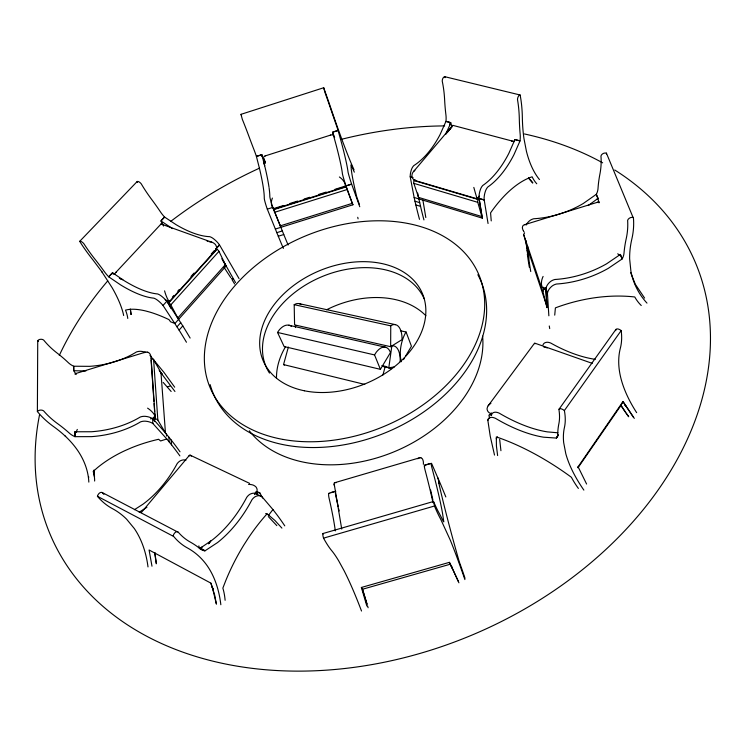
<?xml version="1.0" encoding="UTF-8"?>
<svg xmlns="http://www.w3.org/2000/svg" width="746" height="746" viewBox="0 0 746 746"><rect width="100%" height="100%" fill="white"/><g stroke="black" fill="none" stroke-linecap="round" stroke-linejoin="round"><path stroke-width="1.12" d="M390.652 346.704L390.755 325.834L392.648 324.808A22.566 10.677 -77.2 0 1 402.029 337.602L401.973 339.644L390.652 346.704L294.586 324.883L294.185 304.676L296.19 303.734A21.727 11.507 -77.2 0 1 301.142 304.433M88.83 482.112A140.658 87.534 0.6 0 0 77.575 450.323C71.187 441.072 62.888 433.305 53.805 426.74A116.311 79.775 -3.8 0 1 38.009 412.296L37.384 411.54L37.729 340.708A3.618 2.508 -0.1 0 1 43.678 340.064L44.238 340.754A106.529 76.502 -3.2 0 0 57.582 353.427A172.494 111.341 2 0 1 68.399 362.733A20.963 14.5 -1.8 0 0 73.677 366.221L89.557 366.342A81.398 57.918 -1.2 0 0 136.359 352.009A7.712 5.343 -3.7 0 1 141.432 351.375A13.148 9.083 -3.7 0 1 145.806 352.457M94.462 476.666L93.949 470.064M578.383 488.425A90.592 39.529 33.1 0 1 571.417 477.291A129.366 51.278 35.1 0 0 496.314 436.914L496.426 446.033L497.619 455.554M554.726 315.138L555.397 307.874A121.048 77.556 -17.9 0 1 634.771 296.973A81.044 53.488 -23.1 0 0 641.252 305.515M354.024 169.78A116.199 7.19 72.5 0 1 342.265 140.462L337.957 128.601A116.199 7.19 72.5 0 1 331.075 108.804A105.326 7.497 72.6 0 0 324.016 88.653L323.661 87.758L325.06 92.728A101.046 7.199 72.6 0 1 331.243 110.436A147.167 8.961 72.5 0 0 336.026 124.293A19.275 1.296 72.6 0 1 338.087 130.457L341.556 142.999A75.523 5.25 72.5 0 1 348.037 172.028A7.236 0.494 72.7 0 0 348.997 175.786A12.318 0.839 72.7 0 0 351.403 183.451L359.768 206.754M494.514 455.069L490.225 436.168L487.809 420.063A14.948 6.425 36.1 0 1 491.12 417.368A8.756 3.767 36.2 0 1 495.475 418.338A93.539 42.802 36.4 0 0 543.629 437.203L556.367 438.07L558.26 435.394M295.416 327.55L295.705 325.331M383.174 366.491L388.797 367.815L391.846 345.985L393.646 345.864A22.492 10.603 -76.8 0 1 400.164 361.717M382.922 375.014L385.253 366.37L381.868 365.568M284.59 365.027L283.545 364.589L288.366 347.077M450.948 128.209L445.847 133.823L449.726 125.291L450.202 122.512M458.38 581.432L449.428 562.344L361.381 587.466L366.845 606.041M323.689 87.748L240.995 114.334L242.319 119.313A100.412 13.102 72.2 0 1 249.061 136.723A146.375 16.328 72 0 0 254.237 150.356A19.163 2.369 72.2 0 1 256.419 156.446L259.608 168.997A75.066 9.549 72 0 1 264.27 198.417A7.19 0.905 72.4 0 0 265.091 202.194A12.244 1.529 72.4 0 0 267.301 209.141L278.277 236.24A430.796 42.242 71.8 0 0 283.368 248.427M488.052 223.502L484.089 199.21A12.962 6.63 -73.2 0 1 485.469 191.06A7.609 3.898 -73.2 0 1 487.837 186.976A79.887 41.767 -74.9 0 0 513.947 154.683L520.018 140.919L514.917 139.577L508.865 153.312A79.701 41.888 -75 0 1 482.737 185.502A7.591 3.917 -73.2 0 0 480.377 189.587A12.924 6.649 -73.2 0 0 478.997 197.709L482.308 218.149L414.142 197.476L410.207 176.783A12.523 6.919 -73.6 0 1 411.456 169.556A7.348 4.075 -73.6 0 1 413.797 165.621A77.118 43.501 -75.5 0 0 440.019 134.69L445.949 121.393A19.76 10.845 -74.8 0 0 445.931 114.959A155.737 78.507 -76.4 0 1 444.663 100.523A102.146 58.645 -74.5 0 0 442.425 82.06L442.238 81.202A3.385 1.846 -75.9 0 1 444.84 76.707L520.13 95.003L520.316 95.964A110.352 58.71 -74 0 1 522.349 117.532A126.438 59.699 -75.6 0 0 523.981 138.672L526.415 151.224A126.438 59.699 -75.6 0 0 539.442 179.534M449.726 125.291L450.733 122.652L445.949 121.393A23.201 3.553 20.6 0 1 450.733 122.652L452.057 127.062M445.567 134.401L447.833 131.566M216.415 604.232L214.671 594.982L210.876 583.13L149.079 549.998L151.979 566.205M445.828 496.948A1192.574 91.171 76.1 0 0 440.261 483.483L431.775 463.853A15.116 1.082 73.5 0 0 431.197 464.152A8.849 0.634 73.5 0 0 431.887 467.677A94.901 7.283 73.5 0 1 442.481 512.987L443.805 521.902A24.749 1.846 73.6 0 1 442.574 519.962A232.286 17.951 74.3 0 0 438.984 512.884A120.759 8.999 73.3 0 1 433.93 502.356L433.463 501.489L434.769 506.795A126.018 9.4 73.3 0 0 440.634 519.095L450.248 540.039A176.597 13.596 74.2 0 1 464.889 579.586M577.563 467.602L622.994 401.572L633.466 417.34M487.763 420.492L488.285 419.578M403.493 359.628L404.63 357.716M405.759 355.805L411.438 346.228L406.085 332.017L400.415 330.767M380.395 369.335L390.419 352.616L389.897 351.161A22.706 10.808 -76.7 0 0 376.264 352.224L374.548 354.928L380.395 369.335L284.133 346.536L277.531 332.446L279.312 329.872A21.867 11.638 -76.6 0 1 291.621 326.515M406.085 332.017L405.115 333.565A22.016 10.164 -77.3 0 0 400.947 360.104L401.507 361.707M578.019 467.723L620.98 405.442L622.994 401.572L634.314 418.375M583.857 490.103A170.909 76.297 31.7 0 1 565.813 453.755L563.678 442.667A170.909 76.297 31.7 0 1 564.414 427.57A124.769 55.847 37.3 0 0 564.535 411.428L564.377 410.561L621.176 330.581A4.14 2.126 34.2 0 0 615.702 329.835L615.786 330.637M559.034 409.209L615.842 329.508M496.249 438.704L497.545 436.923M489.721 418.021L489.003 415.867A3.04 1.315 36.3 0 1 489.982 414.767L491.362 412.892M488.182 405.768L534.621 343.095L592.259 363.367M75.803 431.831L75.15 432.717L75.924 431.841M262.611 498.02L259.888 493.013A3.003 1.716 -64.4 0 0 257.902 492.808L256.783 494.206L255.925 493.684A14.752 8.411 -64 0 0 250.507 493.973A8.644 4.942 -64.1 0 0 246.749 497.321A92.084 55.54 -63.9 0 1 212.368 539.918L202.231 546.837L200.683 548.907L200.385 548.422M254.703 493.209L261.939 496.668L272.924 509.537L268.737 515.038L265.669 513.546M254.479 494.542L256.671 491.819A9.297 5.912 -10.2 0 0 256.745 488.294L256.643 488.126A8.952 5.698 -10.2 0 0 255.44 486.411L253.733 485.329A9.493 6.043 -10.2 0 0 248.586 484.452M208.516 543.741L210.493 541.298M208.703 543.694L210.857 541.027M414.879 170.302A8.178 6.21 -19.4 0 0 412.212 173.799L411.895 175.58A7.712 5.856 -19.4 0 0 412.342 177.576L412.398 177.753A8.01 6.08 -19.4 0 0 414.935 180.457L477.123 198.818L479.296 196.123M479.035 198.389L482.308 218.149L477.776 202.334A2.658 1.371 -73 0 1 478.149 199.49L479.035 198.389L479.809 198.688A24.17 11.507 -2.9 0 0 483.203 199.686L484.117 199.891L476.825 197.746M141.208 512.661L189.344 455.414M423.942 219.921A477.822 213.114 -78 0 1 420.548 206.372L418.543 197.392L413.834 183.357A2.583 1.427 -73.4 0 1 414.151 180.588L415.046 179.534M413.629 171.468L452.71 125.319L513.761 141.46M447.544 132.061L450.845 128.163M179.077 330.096L182.798 325.909L166.815 301.253A12.682 4.588 41.7 0 0 161.378 296.069A7.441 2.704 41.7 0 0 157.602 293.952A77.938 28.796 42.9 0 1 124.209 280.683L112.534 272.747L108.729 276.831L120.404 284.776A78.078 28.581 42.8 0 0 153.788 298.148A7.46 2.686 41.7 0 1 157.574 300.265A12.701 4.56 41.7 0 1 163.02 305.459L179.077 330.096A461.504 131.548 44 0 1 186.453 342.246M177.026 326.804L180.746 322.608M123.668 315.511A121.598 39.874 43.1 0 0 112.124 287.704L101.503 271.264L92.821 259.767A108.412 40.536 42.3 0 1 80.214 242.18L79.691 241.359L137.096 181.595A3.32 1.333 43.5 0 1 141.274 183.87L141.721 184.635A101.307 43.007 42.7 0 0 152.147 200.114A150.748 55.428 43.7 0 1 160.549 212.013A19.452 7.852 42.8 0 0 164.596 217.058L176.112 224.695A76.083 31.612 43.4 0 0 209.654 236.659A7.273 2.975 42 0 1 213.403 238.655A12.384 5.054 42 0 1 219.091 244.324L219.473 244.856L215.864 248.884L217.011 249.304A2.555 1.035 41.9 0 1 218.951 251.337L225.367 264.634L177.818 317.955L170.825 304.862A2.611 0.951 41.6 0 0 168.82 302.801L167.673 302.344L169.23 300.619M170.825 304.862L218.951 251.337M163.02 305.459L166.815 301.253M172.335 297.169L173.893 295.444M177.781 291.136L179.338 289.411M190.995 276.477L194.1 273.027M211.202 254.06L214.307 250.609M165.155 299.836L169.417 301.533L216.247 249.546A7.926 5.847 -2.9 0 0 216.237 246.105L216.144 245.938A7.637 5.632 -2.9 0 0 215.072 244.166L213.57 242.982A8.103 5.968 -2.9 0 0 209.113 241.751M168.82 302.801L217.011 249.304M115.686 272.588L160.912 224.145M215.864 248.884L216.526 248.222A23.051 9.707 -35.8 0 0 218.942 245.537L219.483 244.865L239.018 278.547M597.313 198.986L597.919 198.427A25.467 7.134 50.3 0 1 596.352 194.296A21.587 15.526 -21.6 0 0 598.022 188.468A183.451 124.451 -27.2 0 1 599.775 174.797A108.403 80.549 -19.2 0 0 601.024 156.958L600.95 156.082A3.739 2.714 -23.5 0 1 606.414 153.135L633.466 218.419A118.474 84.298 -18.5 0 1 631.853 238.99A149.051 97.773 -25.3 0 0 629.643 258.853L630.92 271.32A149.051 97.773 -25.3 0 0 646.978 303.109M526.126 225.05A13.447 9.605 -19.5 0 1 529.166 221.124A7.88 5.642 -19.5 0 1 533.791 218.755A83.44 61.862 -21.6 0 0 583.269 203.499L596.352 194.296L598.003 198.427L597.229 199.061L597.938 198.529M598.003 198.427L588.137 205.57M546.977 307.604L545.895 288.898L546.977 307.604L542.939 291.705A2.872 1.968 -18.4 0 1 544.179 289.42L545.895 288.898L546.035 289.662A26.343 17.634 9.3 0 0 547.07 292.702L547.443 293.448L547.536 292.842A14.071 9.605 -18.8 0 1 551.639 286.436A8.253 5.651 -18.8 0 1 556.497 284.021A87.468 62.132 -20.7 0 0 608.372 268.29L622.173 258.937A26.315 7.656 51 0 1 620.374 254.442L606.629 263.786A87.189 62.123 -20.7 0 1 554.921 279.489A8.225 5.651 -18.8 0 0 550.082 281.895A14.025 9.605 -18.9 0 0 545.997 288.292L547.443 293.448L548.86 315.8M146.943 507.233L139.204 512.204M134.401 509.714L142.896 504.259A88.653 57.181 -63.2 0 0 177.11 463.723A8.337 5.101 -63.5 0 1 180.877 460.562A14.23 8.691 -63.4 0 1 185.931 460.235M261.081 496.146A14.789 8.393 -64.1 0 0 255.682 496.454A8.663 4.924 -64.2 0 0 251.924 499.811A92.336 55.409 -63.9 0 1 217.534 542.566L204.982 550.818A28.581 17.568 62.6 0 0 199.816 548.133L202.231 546.837M112.394 273.698L113.196 273.241M426.097 464.702L430.116 463.574M224.565 266.499L226.15 265.977L235.503 282.538M331.224 492.435L334.059 491.633M179.879 455.871A592.893 324.277 4.7 0 0 171.552 444.83L166.796 438.956L160.604 440.97L158.628 439.273A118.027 73.434 -6 0 0 131.315 447.861L124.992 450.621A118.027 73.434 -6 0 0 97.651 467.509L93.185 471.407A77.342 48.695 -1.1 0 1 94.649 481.039M265.184 155.905L330.72 135.054M267.301 209.141L272.859 207.397L283.769 234.524A430.936 40.983 71.8 0 0 288.105 245.014M275.321 229.059L352.858 204.814L352.326 203.332L280.244 225.879L273.334 208.694L283.247 205.579M289.858 203.499L297.561 201.084M304.163 199.005L309.674 197.28M318.477 194.51L326.189 192.086M335.001 189.325L351.627 184.103L350.695 184.43A22.902 8.765 -19.2 0 1 346.946 185.614L346.004 185.866L346.564 188.029L352.858 204.814L346.004 185.866M273.502 209.71L346.228 186.873M274.388 212.377L347.086 189.559M276.803 232.668L282.305 230.943M278.277 236.24L283.769 234.524M524.569 224.695L597.947 202.129M75.672 373.55L144.985 352.298M167.729 386.745L170.116 386.027M545.951 287.536L543.713 288.208A8.84 4.327 -69.6 0 1 541.885 286.072L541.838 285.886A8.514 4.168 -69.6 0 1 541.428 283.741L541.54 281.55A9.027 4.42 -69.6 0 1 543.097 276.43M150.58 418.898L155.028 417.555L154.786 413.909M166.796 438.956L152.902 423.541A13.745 9.055 -4.3 0 0 145.796 421.22A8.057 5.325 -4.3 0 0 140.5 421.9A85.231 57.946 -2 0 1 91.562 436.634L74.964 436.671A25.784 2.742 -85.6 0 0 74.88 431.775L91.422 431.748A84.969 57.946 -2 0 0 140.211 417.051A8.038 5.325 -4.3 0 1 145.498 416.361A13.698 9.064 -4.3 0 1 152.585 418.692L153.639 419.485L155.28 418.991A2.807 1.865 -4.6 0 1 157.844 420.073L165.463 432.95L171.179 440A591.046 324.463 4.8 0 1 180.01 451.787M334.861 482.671L419.383 457.876M329.023 493.293L335.803 491.306M424.427 465.364L431.291 463.359M322.915 533.539L433.463 501.489M323.363 534.024L323.177 533.707A4.317 0.653 74.2 0 0 323.531 538.146L434.442 506.021M450.556 564.135L362.491 589.247L361.381 587.466M388.797 367.815L394.242 366.939M85.874 370.976L73.761 370.734A24.366 2.499 -85.3 0 0 73.677 366.221L73.761 370.734L76.176 374.557M557.896 432.792L547.405 431.887A93.343 43.082 36.4 0 1 499.27 413.181A8.738 3.795 36.1 0 0 494.915 412.221A14.92 6.472 36 0 0 491.586 414.944M269.008 187.283A75.094 9.269 72.1 0 0 265.035 167.272L262.508 157.21L261.454 155.42L262.032 155.457L261.231 154.916M299.267 303.669L395.52 324.669M294.185 304.676L390.755 325.834M288.842 325.2L385.281 347.16M277.531 332.446L374.548 354.928M283.545 364.589L364.757 384.414M420.93 457.802L422.059 458.492A9.185 4.467 -69.3 0 1 422.945 460.17L423.01 460.347A9.539 4.635 -69.3 0 1 423.355 464.31M410.207 176.783L413.07 177.623M414.151 180.588L478.149 199.49M113.178 273.931L114.763 274.397M413.834 183.357L477.776 202.334M482.028 216.61L418.543 197.392L417.685 193.028M414.142 197.476L414.981 201.215L419.7 202.66M414.981 201.215L415.839 204.926L420.548 206.372M147.745 352.205L149.125 352.961A8.066 5.399 -63.2 0 1 150.282 354.592L150.375 354.751A8.374 5.604 -63.1 0 1 151.046 358.378M261.417 155.336L262.06 155.55M161.183 224.052L211.976 242.264M231.391 278.482L233.144 279.135M489.982 414.767L491.539 415.382M385.253 366.37L391.146 368.701M119.379 278.333L122.447 279.554M120.88 279.013L122.792 279.769M249.63 483.38L190.155 455.153A9.213 2.257 75.5 0 0 189.036 456.142M256.764 491.521L259.888 493.013M255.822 491.819L257.902 492.808M148.006 566.923A158.656 97.316 -56.5 0 0 134.299 528.513L126.661 519.253A158.656 97.316 -56.5 0 0 112.459 508.66A118.894 75.654 -64.9 0 1 98.024 497.004L97.428 496.286A4.019 2.574 -61 0 1 102.193 492.528L178.462 532.411A118.605 70.143 -65.5 0 0 190.668 542.286A215.491 122.195 -56.9 0 1 200.385 548.972A23.993 13.932 -62.9 0 0 204.982 550.818L199.816 548.123M97.428 496.286L173.743 536.514A123.733 73.183 -65.4 0 0 187.628 548.058C196.142 552.721 203.322 559.612 208.554 567.771A165.342 94.416 -57.9 0 1 220.844 604.736M172.475 228.602L160.959 220.956L164.596 217.058A22.539 5.893 -53.7 0 0 160.959 220.956L163.56 226.057M190.305 455.228L190.929 455.787A8.691 2.126 75.5 0 1 191.265 456.226M65.154 436.009L65.657 436.391M268.318 516.568L276.831 525.632M532.784 182.789L528.541 177.902M532.681 182.966L528.532 178.107M163.215 382.456L171.151 391.473M102.193 492.528L102.752 493.153A113.97 72.521 -65 0 0 103.89 494.374M153.48 417.154L153.639 419.485L165.463 432.95L160.977 372.627L153.611 359.647A2.704 1.865 -4.1 0 0 151.13 358.546L155.28 418.991M164.81 432.214L166.442 434.125L166.582 436.056M149.965 355.413L163.906 372.319L174.695 387.193M159.187 370.538L174.946 391.473M281.904 528.112L274.91 520.466L267.115 513.78A127.725 67.056 -63.3 0 0 248.362 537.978L244.054 544.673A127.725 67.056 -63.3 0 0 225.758 580.64L222.858 588.109A88.308 49.87 -59.9 0 1 225.115 600.288M644.609 298.083L635.359 284.357L630.659 272.654M272.924 509.537L277.027 514.88A896.291 453.4 -47.6 0 1 284.776 525.865M628.747 416.781L626.053 413.2M37.729 340.708L38.326 341.481M101.792 271.684L102.183 272.197M628.458 416.38L620.98 405.442L625.12 411.885M625.903 406.29L624.868 404.649L625.922 406.551M224.098 267.394L230.71 277.559M177.259 317.087L178.667 319.288M232.034 279.703L234.598 283.956M221.804 258.731L226.15 265.977L174.928 323.484L170.601 321.815L168.96 319.614A109.429 37.309 40.4 0 0 150.077 312.173L145.834 311.017A109.429 37.309 40.4 0 0 128.237 309.553L125.524 310.112A68.296 22.874 42.5 0 1 127.771 318.439M223.306 261.259L226.15 265.977L225.367 264.634M452.244 567.893L451.274 565.944L458.911 582.803M153.639 419.485L154.804 421.434M586.598 484.033L578.057 466.716M137.096 181.595L137.572 182.434M323.531 538.146L323.941 538.882A125.076 18.296 73.6 0 0 331.616 550.548A175.17 26.427 75.3 0 1 338.796 561.029L343.999 570.522A175.17 26.427 75.3 0 1 361.521 611.021M167.673 302.344L170.862 308.303M449.428 562.344L452.169 568.116M535.022 343.785L534.668 343.533M273.334 208.694L274.23 210.736M265.399 163.104L261.837 154.72L256.419 156.446A22.436 8.019 -15 0 1 261.837 154.72L262.508 157.21M425.22 465.15L424.894 464.945M241.061 114.315L241.424 115.201M212.899 588.762L212.237 586.794L216.219 603.486M279.862 224.928L280.832 227.334M620.374 254.442L622.173 258.937A22.594 15.554 -20.7 0 0 624.01 253.071A192.17 124.629 -26 0 1 626.081 239.317A113.597 80.848 -18.5 0 0 627.684 221.348L627.619 220.462A3.917 2.723 -22.4 0 1 633.382 217.45M265.044 162.926L263.758 159.97L264.671 165.78M334.618 137.534L332.613 132.201L338.087 130.457A22.287 8.01 -16.2 0 0 332.613 132.201L336.064 144.743A75.495 5.539 72.5 0 1 342.423 173.799A7.227 0.522 72.7 0 0 343.374 177.557A12.318 0.886 72.7 0 0 345.78 185.213L346.004 185.857M477.123 198.818L475.51 193.494M359.385 204.423L356.709 196.739A106.38 6.91 73 0 1 351.161 164.707A65.573 4.15 72.6 0 0 354.341 172.158M210.876 583.13L212.834 588.883M543.442 287.238L544.179 289.42M524.597 233.078A2.76 1.968 -19 0 0 523.841 235.027L542.939 291.705M546.855 306.13L527.795 249.453L523.841 235.027M526.079 240.688C525.799 246.749 528.774 252.148 528.746 258.2A645.794 388.405 -33.1 0 0 530.751 271.544M526.527 246.74L528.317 254.572M526.909 250.395L528.746 258.2M367.013 604.139L362.491 589.247L367.079 604.353M368.123 607.748L367.564 605.929M475.482 193.4L473.822 187.414M154.832 552.758L156.352 563.09M437.902 477.897L439.282 483.66L438.639 482.345A131.063 8.654 73.7 0 0 444.728 507.914L446.537 515.029A131.063 8.654 73.7 0 0 456.934 553.588L459.228 561.663A92.924 6.91 74 0 1 465.019 578.262M444.84 76.707L445.054 77.649M430.61 490.019L432.95 500.221M357.735 217.291L358.08 218.839M597.816 197.96L598.973 202.865M450.435 123.435L450.36 123.053M418.347 196.403L418.87 198.902M425.817 217.524L422.917 200.18M130.298 309.012L131.063 314.523M154.739 552.637L156.222 563.827M336.213 482.671A9.689 3.171 39.9 0 0 334.068 483.268L341.733 529.091M549.709 328.613L549.27 325.974M500.93 450.696L499.671 439.366M263.711 160.054L264.588 165.425M130.503 310.047L131.035 314.392M621.176 330.581L621.297 331.476A121.057 60.995 36.9 0 1 620.299 348.373C618.014 357.306 618.35 366.734 620.299 375.704A165.537 82.992 30.4 0 0 636.655 412.669M94.164 471.369L94.518 476.554M606.414 153.135L606.517 154.096M200.525 547.75L200.627 548.823L200.618 547.695M88.615 476.619L88.709 477.58M491.232 220.909L490.579 212.871A111.508 54.122 -71.4 0 1 532.122 176.802A70.6 33.952 -74.6 0 0 536.766 183.768M527.73 248.502L527.926 250.926L527.581 246.18M171.179 440L171.552 444.83M168.838 437.063L169.202 441.893M153.611 359.647L157.844 420.073M151.084 359.982L153.918 401.292M154.077 403.586L154.627 411.615M152.585 418.692L152.902 423.541M74.88 431.775L74.964 436.671A21.923 14.463 -2.5 0 1 69.453 433.23A180.271 110.79 1.1 0 0 58.151 424.045A111.546 76.53 -3.8 0 1 44.191 411.522L43.604 410.841A3.786 2.508 -1 0 0 37.384 411.54M329.611 493.507A15.013 2.117 74 0 0 328.632 494.169A8.784 1.24 74 0 0 328.977 497.759A94.173 14.174 73.8 0 1 335.336 530.891M335.42 492.183A8.793 1.203 73.9 0 0 335.793 495.764A94.22 13.726 73.8 0 1 338.246 506.73M338.693 508.856A94.22 13.726 73.8 0 1 339.122 510.954M424.931 465.858A15.116 1.156 73.6 0 0 424.315 466.166A8.849 0.681 73.6 0 0 424.978 469.691A94.854 7.749 73.5 0 1 432.96 502.59M334.506 485.721A9.139 2.984 39.9 0 1 333.984 484.303M417.751 458.762A9.745 4.737 -69.3 0 1 420.93 457.792M564.377 410.561A4.271 1.949 35 0 0 558.913 409.517L559.043 410.281A119.584 53.507 37.3 0 1 558.763 424.25A223.8 99.684 30.9 0 0 557.738 434.368A24.357 10.798 35.4 0 1 556.367 438.07A28.786 22.138 87.1 0 1 558.446 434.787M595.327 359.348A90.686 46.681 35.8 0 1 550.781 343.067A8.504 4.131 35.6 0 0 546.408 342.321A14.519 7.031 35.5 0 0 542.995 344.932M489.152 418.254A28.087 24.469 9 0 1 489.786 417.396M543.909 347.132A8.514 4.103 35.7 0 1 545.149 347.3M546.492 347.683A8.514 4.103 35.7 0 1 547.191 347.953M490.383 413.424A9.418 6.052 -12.5 0 1 487.539 410.701L487.492 410.524A9.064 5.837 -12.4 0 1 487.082 408.538L487.567 406.775A9.614 6.192 -12.5 0 1 490.905 403.344M529.362 267.357A643.649 388.265 -33.1 0 1 527.347 254.013M597.248 202.436A8.812 4.178 -71.1 0 1 599.383 202.101M617.679 253.808A9.12 5.147 32.7 0 1 619.889 255.328M524.168 232.062A8.542 4.728 35.2 0 1 523.431 230.943M523.235 230.579A8.542 4.728 35.2 0 1 522.787 229.488L522.741 229.302A8.225 4.551 35.2 0 1 522.387 227.371L522.76 226.038A8.728 4.83 35.2 0 1 525.417 224.518M520.13 95.003A3.497 1.772 -75.2 0 0 517.5 99.666L517.659 100.551A105.848 56.342 -74 0 1 519.328 119.491A160.866 74.889 -75.8 0 0 520.167 134.299A20.45 10.388 -74.3 0 1 520.018 140.919A23.695 3.73 20.1 0 0 514.917 139.577M419.494 219.343A476.843 213.766 -78 0 1 415.839 204.926M511.56 141.153A8.299 6.229 -23.6 0 1 514.255 141.619M272.859 207.397A12.253 1.483 72.4 0 1 272.15 205.346M271.926 204.646A12.253 1.483 72.4 0 1 270.658 200.441A7.19 0.877 72.4 0 1 269.828 196.674A75.094 9.269 72.1 0 0 269.129 188.151M339.393 176.989A8.029 3.73 43.2 0 1 342.936 180.196L344.13 181.884A7.572 3.516 43.2 0 1 345.006 183.833L345.072 184.001A7.861 3.655 43.2 0 1 345.128 186.752L274.453 208.945A7.824 4.737 -74.4 0 1 272.262 206.894L272.187 206.717A7.535 4.569 -74.4 0 1 271.507 204.721L271.367 202.707A7.992 4.84 -74.4 0 1 272.411 198.082M265.222 161.434A7.628 3.376 44.3 0 1 264.839 160.744M330.366 135.203A7.833 4.56 -76.2 0 1 332.744 135.035M264.047 156.884A7.796 3.45 44.3 0 1 265.473 155.839M264.457 159.933A7.348 3.254 44.3 0 1 263.972 158.45M79.691 241.359A3.404 1.203 43 0 1 83.906 243.765L84.391 244.52A104.002 38.904 42.3 0 0 95.525 259.925A154.31 49.842 43.2 0 1 104.468 271.768A19.946 7.087 42.4 0 0 108.729 276.831A23.387 6.229 -52.9 0 1 112.534 272.747M207.024 241.023A7.283 2.956 42 0 1 207.556 241.275M182.798 325.909A460.814 132.611 44 0 1 190.127 338.059M160.8 224.415A7.917 1.324 70.7 0 1 161.49 224.238M114.539 274.304A8.113 5.837 0.4 0 1 116.451 271.926M169.417 301.524A8.066 1.445 71 0 1 167.962 299.603L167.869 299.435A7.768 1.389 71 0 1 166.89 297.495L166.069 295.5A8.234 1.473 71 0 1 164.577 290.856M144.034 352.681A8.56 5.726 -63.1 0 1 147.745 352.196M74.982 374.147A8.542 2.742 39.8 0 1 76.195 373.485M76.26 432.419A8.868 5.987 -59.6 0 1 77.304 429.416M155.028 417.546A8.644 2.872 38.9 0 0 154.506 415.112L154.403 414.944A8.327 2.77 38.9 0 0 153.191 413.107L151.69 411.447A8.831 2.928 38.9 0 0 147.596 408.146M482.615 336.138A128.694 93.231 -22.8 0 1 392.965 452.253A128.694 93.231 -22.8 0 1 249.304 430.796M276.496 378.008A84.233 60.958 -22.8 0 1 285.522 346.731M326.599 309.758A84.233 60.958 -22.8 0 1 425.873 315.735M269.483 373.084A86.051 60.976 -22.8 0 1 316.043 279.293A86.051 60.976 -22.8 0 1 424.148 298.67M614.732 169.985A350.079 256.512 -22.8 0 1 474.12 634.165A350.079 256.512 -22.8 0 1 39.557 414.739M59.279 355.46A350.079 256.512 -22.8 0 1 107.76 280.85M170.722 221.394A350.079 256.512 -22.8 0 1 259.421 168.186M341.398 139.325A350.079 256.512 -22.8 0 1 444.663 125.906M524.391 133.944A350.079 256.512 -22.8 0 1 602.647 162.833M477.85 274.715A145.144 103.013 -22.8 0 1 385.337 432.792A145.144 103.013 -22.8 0 1 210.139 384.61M173.165 535.796A4.187 2.49 -62 0 1 177.93 531.777M199.48 548.683A9.735 2.443 76.3 0 1 198.865 545.885M161.929 373.802L160.977 372.627L161.929 373.802M283.135 439.45A145.759 103.013 -22.8 0 0 484.359 296.721A145.759 103.013 -22.8 0 0 266.089 257.668A145.759 103.013 -22.8 0 0 283.135 439.45M304.34 390.773A86.415 60.976 -22.8 0 0 425.78 308.266A86.415 60.976 -22.8 0 0 298.176 282.23A86.415 60.976 -22.8 0 0 304.34 390.773"/></g></svg>
